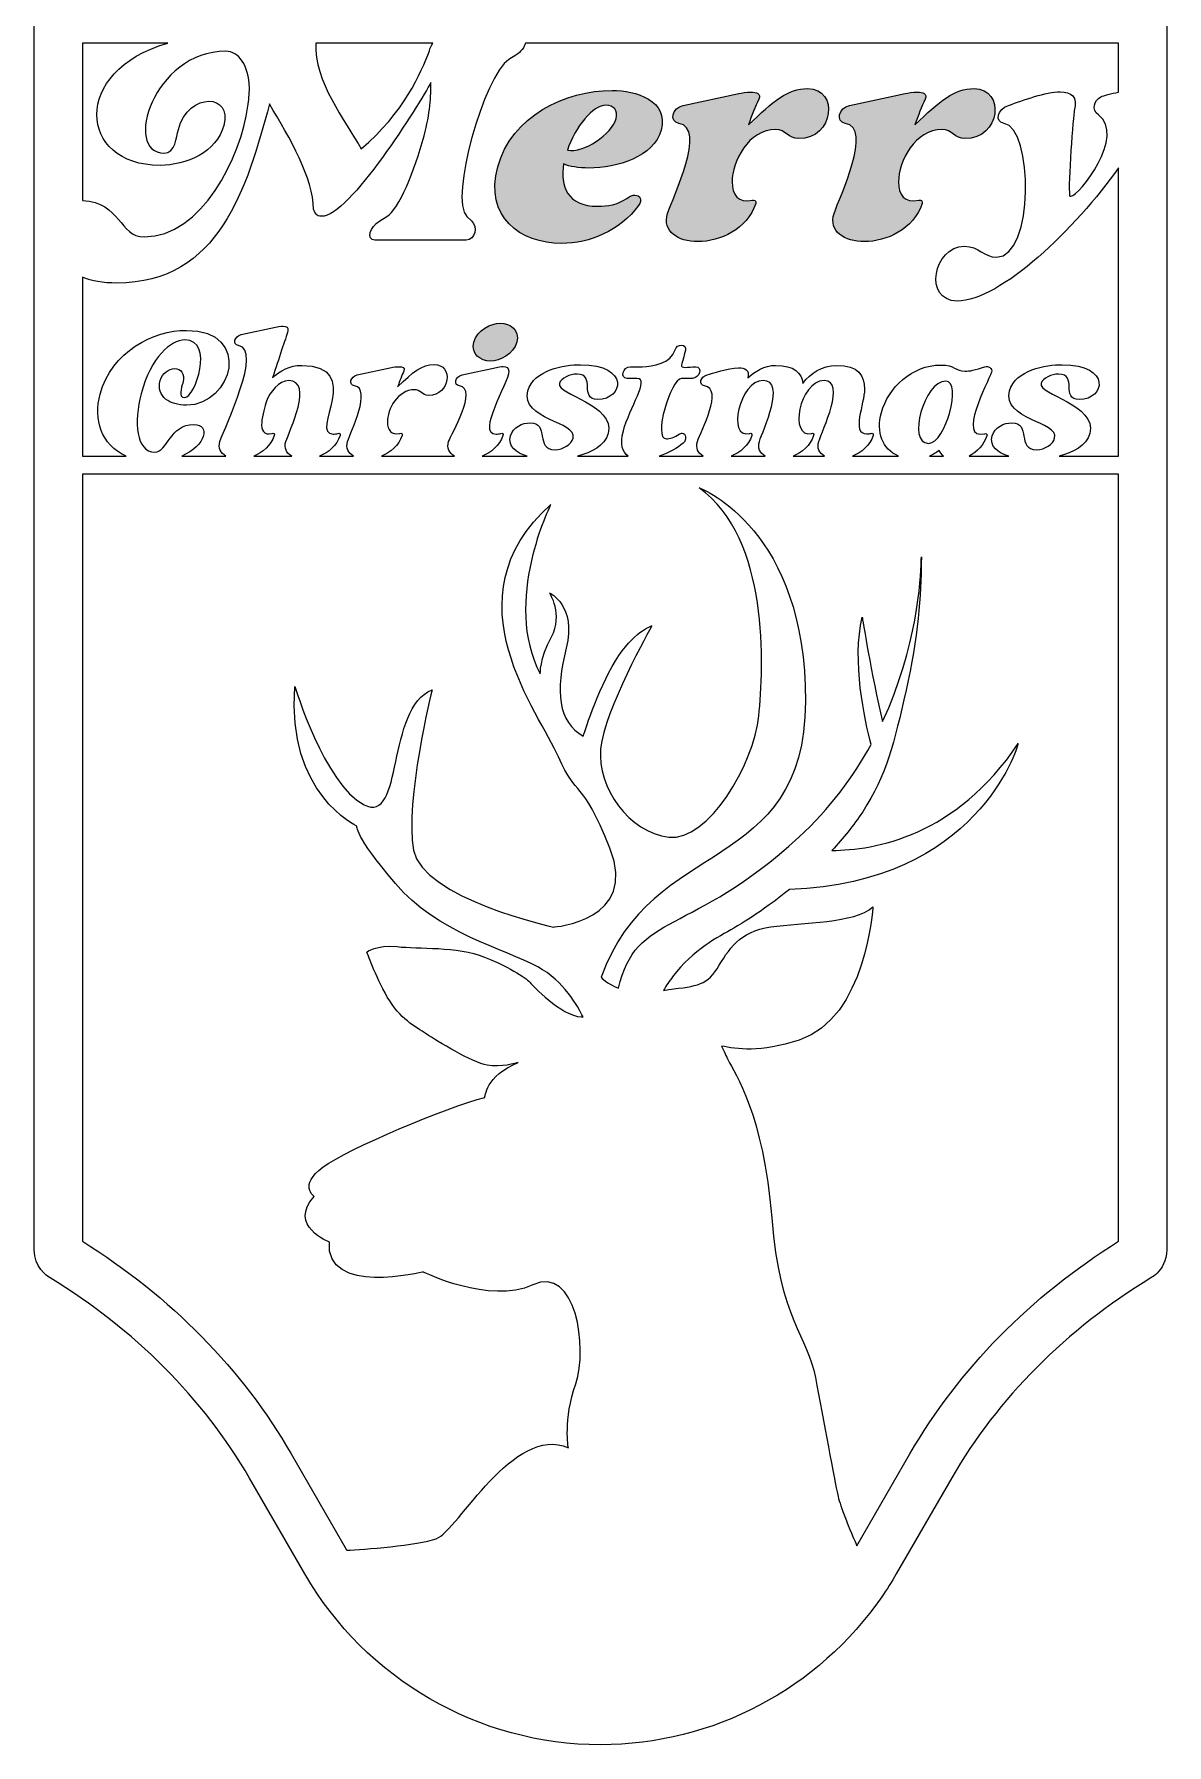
# Model space of a CAD drawing. Header units: centimetres. Extents: x 4.4 to 9.5, y -19.1 to -0.9.
# Drawn here: x 4.43 to 9.54, y -19.07 to -11.36 of the extents above; entities that cross this region are included whole.
import ezdxf

# ---------------------------------------------------------------- set-up
doc = ezdxf.new("R2010")
doc.units = ezdxf.units.CM
doc.header["$MEASUREMENT"] = 0
doc.layers.add('Layer 1', color=7, linetype='Continuous')

# ---------------------------------------------------------------- blocks, each defined once
blk = doc.blocks.new('block 2')
at = {"layer": 'Layer 1', "true_color": 0x71291b}
h = blk.add_hatch(color=26, dxfattribs=at)
h.dxf.hatch_style = 2
edge = h.paths.add_edge_path()
edge.add_spline(control_points=[(7.0372, -11.6101), (6.8275, -11.6101), (6.582, -11.7269), (6.521, -11.9552), (6.4599, -12.1808), (6.6232, -12.3002), (6.809, -12.3002), (6.935, -12.3002), (7.0731, -12.2445), (7.1567, -12.129), (7.1739, -12.1051), (7.1646, -12.0826), (7.1407, -12.0826), (7.1314, -12.0826), (7.1182, -12.0879), (7.1036, -12.0972), (7.0624, -12.1264), (7.0173, -12.133), (6.9722, -12.133), (6.8355, -12.133), (6.8023, -12.0427), (6.8183, -11.9419), (6.8461, -11.9538), (6.8859, -11.9605), (6.9324, -11.9605), (7.0598, -11.9605), (7.227, -11.91), (7.2588, -11.7893), (7.2947, -11.6566), (7.1447, -11.6101), (7.0372, -11.6101)], knot_values=[0, 0, 0, 0, 1, 1, 1, 2, 2, 2, 3, 3, 3, 4, 4, 4, 5, 5, 5, 6, 6, 6, 7, 7, 7, 8, 8, 8, 9, 9, 9, 10, 10, 10, 10], degree=3, periodic=1)
edge = h.paths.add_edge_path()
edge.add_spline(control_points=[(7.0558, -11.7375), (7.0372, -11.8065), (6.9072, -11.8954), (6.8355, -11.8795), (6.8713, -11.7747), (6.951, -11.6765), (7.0107, -11.6765), (7.0439, -11.6765), (7.0651, -11.703), (7.0558, -11.7375)], knot_values=[0, 0, 0, 0, 1, 1, 1, 2, 2, 2, 3, 3, 3, 3], degree=3, periodic=1)
h = blk.add_hatch(color=26, dxfattribs=at)
h.dxf.hatch_style = 2
edge = h.paths.add_edge_path()
edge.add_spline(control_points=[(7.9198, -11.6022), (7.8296, -11.6022), (7.7659, -11.6579), (7.6531, -11.7654), (7.6677, -11.7229), (7.6836, -11.6831), (7.6995, -11.6499), (7.7101, -11.6247), (7.6889, -11.6181), (7.6637, -11.6181), (7.6438, -11.6181), (7.6199, -11.6221), (7.6093, -11.6247), (7.6093, -11.6247), (7.3585, -11.6778), (7.3585, -11.6778), (7.3067, -11.6884), (7.2947, -11.7521), (7.3385, -11.7588), (7.4659, -11.7773), (7.312, -12.0919), (7.2881, -12.1648), (7.2629, -12.2471), (7.3346, -12.2922), (7.4248, -12.2922), (7.5243, -12.2922), (7.6464, -12.2378), (7.6862, -12.1197), (7.6889, -12.1091), (7.6809, -12.1025), (7.6703, -12.1051), (7.6066, -12.121), (7.5788, -12.0799), (7.5788, -12.0228), (7.5788, -11.9299), (7.6531, -11.7866), (7.7765, -11.7866), (7.8203, -11.7866), (7.8335, -11.8278), (7.8787, -11.8278), (8.0406, -11.8278), (8.0618, -11.6022), (7.9198, -11.6022)], knot_values=[0, 0, 0, 0, 1, 1, 1, 2, 2, 2, 3, 3, 3, 4, 4, 4, 5, 5, 5, 6, 6, 6, 7, 7, 7, 8, 8, 8, 9, 9, 9, 10, 10, 10, 11, 11, 11, 12, 12, 12, 13, 13, 13, 14, 14, 14, 14], degree=3, periodic=1)
h = blk.add_hatch(color=26, dxfattribs=at)
h.dxf.hatch_style = 2
edge = h.paths.add_edge_path()
edge.add_spline(control_points=[(8.4215, -12.1051), (8.3578, -12.121), (8.3299, -12.0799), (8.3299, -12.0228), (8.3299, -11.9299), (8.4043, -11.7866), (8.5277, -11.7866), (8.5715, -11.7866), (8.5847, -11.8278), (8.6299, -11.8278), (8.7918, -11.8278), (8.813, -11.6022), (8.671, -11.6022), (8.5808, -11.6022), (8.5171, -11.6579), (8.4043, -11.7654), (8.4189, -11.7229), (8.4348, -11.6831), (8.4507, -11.6499), (8.4613, -11.6247), (8.4401, -11.6181), (8.4149, -11.6181), (8.395, -11.6181), (8.3711, -11.6221), (8.3605, -11.6247), (8.3605, -11.6247), (8.1096, -11.6778), (8.1096, -11.6778), (8.0579, -11.6884), (8.0459, -11.7521), (8.0897, -11.7588), (8.2171, -11.7773), (8.0632, -12.0919), (8.0393, -12.1648), (8.0141, -12.2471), (8.0858, -12.2922), (8.176, -12.2922), (8.2755, -12.2922), (8.3976, -12.2378), (8.4374, -12.1197), (8.4401, -12.1091), (8.4321, -12.1025), (8.4215, -12.1051)], knot_values=[0, 0, 0, 0, 1, 1, 1, 2, 2, 2, 3, 3, 3, 4, 4, 4, 5, 5, 5, 6, 6, 6, 7, 7, 7, 8, 8, 8, 9, 9, 9, 10, 10, 10, 11, 11, 11, 12, 12, 12, 13, 13, 13, 14, 14, 14, 14], degree=3, periodic=1)
h = blk.add_hatch(color=26, dxfattribs=at)
h.dxf.hatch_style = 2
edge = h.paths.add_edge_path()
edge.add_spline(control_points=[(6.5331, -12.6606), (6.4905, -12.6606), (6.4282, -12.6901), (6.4134, -12.7458), (6.3987, -12.8016), (6.4446, -12.8311), (6.488, -12.8311), (6.5306, -12.8311), (6.5921, -12.8016), (6.6069, -12.7458), (6.6224, -12.6901), (6.5757, -12.6606), (6.5331, -12.6606)], knot_values=[0, 0, 0, 0, 1, 1, 1, 2, 2, 2, 3, 3, 3, 4, 4, 4, 4], degree=3, periodic=1)
h = blk.add_hatch(color=26, dxfattribs=at)
h.dxf.hatch_style = 2
edge = h.paths.add_edge_path()
edge.add_spline(control_points=[(8.433, -13.7339), (8.4332, -13.7212), (8.4331, -13.7144), (8.4331, -13.7144), (8.4331, -13.7208), (8.433, -13.7274), (8.433, -13.7339)], knot_values=[0, 0, 0, 0, 1, 1, 1, 2, 2, 2, 2], degree=3, periodic=1)
at = {"layer": 'Layer 1', "lineweight": 0}
for points, knots in [([(9.4687, -3.0471), (9.0875, -2.8153), (8.7766, -2.5031), (8.5695, -2.1444), (8.5695, -2.1444), (8.3198, -1.7121), (8.3198, -1.7121), (8.0453, -1.2368), (7.5339, -0.9417), (6.985, -0.9417), (6.4364, -0.9417), (5.9249, -1.2368), (5.6505, -1.7121), (5.6505, -1.7121), (5.4013, -2.1441), (5.4013, -2.1441), (5.194, -2.5028), (4.8831, -2.8151), (4.5016, -3.0469), (4.4915, -3.0531), (4.482, -3.0607), (4.4725, -3.0702), (4.4526, -3.0898), (4.429, -3.124), (4.429, -3.1751), (4.429, -3.1751), (4.429, -16.8399), (4.429, -16.8399), (4.429, -16.9176), (4.4842, -16.9573), (4.5013, -16.9674), (4.8825, -17.1991), (5.1937, -17.5114), (5.4007, -17.8701), (5.4007, -17.8701), (5.6111, -18.2345), (5.6111, -18.2345), (5.6111, -18.2345), (5.6505, -18.3027), (5.6505, -18.3027), (5.9249, -18.778), (6.4364, -19.0733), (6.9853, -19.0733), (7.4932, -19.0733), (7.9692, -18.8201), (8.2546, -18.4054), (8.2777, -18.3723), (8.2994, -18.338), (8.3198, -18.3027), (8.3198, -18.3027), (8.5701, -17.8693), (8.5701, -17.8693), (8.7771, -17.5108), (9.088, -17.1989), (9.4693, -16.9674), (9.4796, -16.9611), (9.4891, -16.9538), (9.4972, -16.9456), (9.5171, -16.9255), (9.541, -16.891), (9.541, -16.8399), (9.541, -16.8399), (9.541, -3.1751), (9.541, -3.1751), (9.541, -3.0971), (9.4858, -3.0574), (9.4687, -3.0471)], [0, 0, 0, 0, 1, 1, 1, 2, 2, 2, 3, 3, 3, 4, 4, 4, 5, 5, 5, 6, 6, 6, 7, 7, 7, 8, 8, 8, 9, 9, 9, 10, 10, 10, 11, 11, 11, 12, 12, 12, 13, 13, 13, 14, 14, 14, 15, 15, 15, 16, 16, 16, 17, 17, 17, 18, 18, 18, 19, 19, 19, 20, 20, 20, 21, 21, 21, 22, 22, 22, 22]), ([(5.0316, -11.3975), (4.5954, -11.5204), (4.6263, -11.9485), (4.9973, -11.9485), (5.1141, -11.9485), (5.2534, -11.8888), (5.2853, -11.768), (5.3052, -11.6964), (5.2667, -11.6592), (5.2176, -11.6592), (5.1672, -11.6592), (5.1021, -11.7004), (5.0796, -11.7866), (5.0703, -11.8211), (5.0663, -11.8928), (5.0159, -11.8928), (4.8275, -11.8928), (4.9655, -11.4336), (5.2946, -11.4336), (5.3503, -11.4336), (5.3981, -11.4973), (5.4008, -11.5982), (5.3994, -11.626), (5.3981, -11.6552), (5.3928, -11.6818), (5.3636, -11.91), (5.1844, -12.271), (4.9256, -12.271), (4.8117, -12.271), (4.821, -12.1147), (4.6464, -12.1072), (4.6464, -12.1072), (4.6464, -11.3975), (4.6464, -11.3975), (4.6464, -11.3975), (5.0316, -11.3975), (5.0316, -11.3975)], [0, 0, 0, 0, 1, 1, 1, 2, 2, 2, 3, 3, 3, 4, 4, 4, 5, 5, 5, 6, 6, 6, 7, 7, 7, 8, 8, 8, 9, 9, 9, 10, 10, 10, 11, 11, 11, 12, 12, 12, 12]), ([(8.9733, -12.9319), (8.9799, -12.9081), (9.0217, -12.8901), (9.0529, -12.8901), (9.1414, -12.8901), (9.0594, -13.0048), (9.1463, -13.0048), (9.2627, -13.0048), (9.2922, -12.8475), (9.0684, -12.8475), (8.9955, -12.8475), (8.857, -12.8712), (8.8316, -12.9655), (8.7963, -13.0966), (9.0553, -13.1032), (9.0348, -13.1794), (9.0283, -13.2048), (8.9906, -13.231), (8.9537, -13.231), (8.8619, -13.231), (8.9291, -13.1097), (8.8414, -13.1097), (8.8078, -13.1097), (8.7627, -13.1294), (8.7529, -13.1679), (8.7395, -13.2174), (8.7791, -13.245), (8.8279, -13.2596), (8.8279, -13.2596), (8.6484, -13.2596), (8.6484, -13.2596), (8.6839, -13.2411), (8.7157, -13.2088), (8.729, -13.1679), (8.7315, -13.1614), (8.7258, -13.1573), (8.72, -13.1589), (8.5905, -13.1892), (8.7339, -12.9286), (8.7495, -12.8819), (8.7561, -12.8639), (8.7331, -12.8524), (8.72, -12.8565), (8.6766, -12.8721), (8.6495, -12.877), (8.6307, -12.877), (8.5864, -12.877), (8.5848, -12.8491), (8.52, -12.8491), (8.393, -12.8491), (8.2824, -12.9516), (8.2529, -13.0638), (8.2291, -13.1505), (8.2568, -13.2294), (8.3301, -13.2596), (8.3301, -13.2596), (8.1223, -13.2596), (8.1223, -13.2596), (8.163, -13.2437), (8.2, -13.2133), (8.2159, -13.1663), (8.2175, -13.1597), (8.2126, -13.1556), (8.206, -13.1573), (8.1986, -13.1589), (8.1921, -13.1597), (8.1863, -13.1597), (8.1151, -13.1597), (8.1765, -13.0237), (8.1765, -12.9581), (8.1765, -12.8966), (8.1511, -12.8507), (8.0503, -12.8507), (7.9847, -12.8507), (7.9331, -12.8852), (7.8987, -12.9319), (7.8921, -12.8844), (7.861, -12.8507), (7.7749, -12.8507), (7.7266, -12.8507), (7.6815, -12.8778), (7.6503, -12.9065), (7.6577, -12.8721), (7.6372, -12.8614), (7.6077, -12.8614), (7.5602, -12.8614), (7.488, -12.8885), (7.4668, -12.8934), (7.4348, -12.8999), (7.4274, -12.9393), (7.4545, -12.9434), (7.5413, -12.9557), (7.4389, -13.145), (7.4225, -13.1942), (7.4131, -13.2247), (7.4256, -13.2467), (7.4489, -13.2596), (7.4489, -13.2596), (7.2504, -13.2596), (7.2504, -13.2596), (7.2927, -13.2457), (7.3332, -13.2238), (7.3585, -13.2015), (7.3757, -13.186), (7.3708, -13.1565), (7.3536, -13.1565), (7.3495, -13.1565), (7.3446, -13.1581), (7.3397, -13.1614), (7.3208, -13.1745), (7.2946, -13.1827), (7.2823, -13.1827), (7.2192, -13.1827), (7.3028, -12.9098), (7.3503, -12.9098), (7.3503, -12.9098), (7.3995, -12.9098), (7.3995, -12.9098), (7.4323, -12.9098), (7.4479, -12.8565), (7.4134, -12.8565), (7.3995, -12.8565), (7.3807, -12.8598), (7.3675, -12.8598), (7.3561, -12.8598), (7.3487, -12.8573), (7.3503, -12.8499), (7.3552, -12.8327), (7.361, -12.8114), (7.3684, -12.7827), (7.3724, -12.7672), (7.3626, -12.7589), (7.3503, -12.7589), (7.3388, -12.7589), (7.3257, -12.7663), (7.3216, -12.7811), (7.3036, -12.8409), (7.2208, -12.8565), (7.1725, -12.8565), (7.1725, -12.8565), (7.12, -12.8565), (7.12, -12.8565), (7.0856, -12.8565), (7.0725, -12.9098), (7.1053, -12.9098), (7.1053, -12.9098), (7.1495, -12.9098), (7.1495, -12.9098), (7.2085, -12.9098), (7.1159, -13.0409), (7.0881, -13.1466), (7.072, -13.2067), (7.0838, -13.2418), (7.1103, -13.2596), (7.1103, -13.2596), (6.8817, -13.2596), (6.8817, -13.2596), (6.9437, -13.244), (7.0043, -13.2137), (7.0191, -13.1581), (7.0544, -13.027), (6.7856, -12.9827), (6.7995, -12.9319), (6.8061, -12.9081), (6.8478, -12.8901), (6.879, -12.8901), (6.9675, -12.8901), (6.8856, -13.0048), (6.9724, -13.0048), (7.0888, -13.0048), (7.1183, -12.8475), (6.8946, -12.8475), (6.8216, -12.8475), (6.6831, -12.8712), (6.6577, -12.9655), (6.6225, -13.0966), (6.8815, -13.1032), (6.861, -13.1794), (6.8544, -13.2048), (6.8167, -13.231), (6.7798, -13.231), (6.688, -13.231), (6.7552, -13.1097), (6.6675, -13.1097), (6.6339, -13.1097), (6.5889, -13.1294), (6.579, -13.1679), (6.5656, -13.2174), (6.6052, -13.245), (6.6541, -13.2596), (6.6541, -13.2596), (6.4516, -13.2596), (6.4516, -13.2596), (6.4921, -13.2437), (6.5287, -13.2133), (6.5446, -13.1663), (6.547, -13.1597), (6.5421, -13.1556), (6.5356, -13.1573), (6.5274, -13.1597), (6.52, -13.1606), (6.5142, -13.1606), (6.4208, -13.1606), (6.5708, -12.9327), (6.5708, -12.8762), (6.5708, -12.8598), (6.5593, -12.8557), (6.5462, -12.8557), (6.5347, -12.8557), (6.5224, -12.8589), (6.5151, -12.8606), (6.5151, -12.8606), (6.3602, -12.8934), (6.3602, -12.8934), (6.3282, -12.8999), (6.3208, -12.9393), (6.3479, -12.9434), (6.4347, -12.9557), (6.311, -13.1606), (6.2995, -13.1942), (6.2897, -13.2247), (6.3022, -13.2467), (6.3257, -13.2596), (6.3257, -13.2596), (5.9961, -13.2596), (5.9961, -13.2596), (6.0368, -13.2437), (6.0738, -13.2133), (6.0896, -13.1663), (6.0913, -13.1597), (6.0863, -13.1556), (6.0798, -13.1573), (6.0404, -13.1671), (6.0232, -13.1417), (6.0232, -13.1065), (6.0232, -13.0491), (6.0691, -12.9606), (6.1454, -12.9606), (6.1724, -12.9606), (6.1806, -12.986), (6.2085, -12.986), (6.3085, -12.986), (6.3216, -12.8466), (6.2339, -12.8466), (6.1781, -12.8466), (6.1388, -12.8811), (6.0691, -12.9475), (6.0782, -12.9212), (6.088, -12.8966), (6.0978, -12.8762), (6.1044, -12.8606), (6.0913, -12.8565), (6.0757, -12.8565), (6.0634, -12.8565), (6.0487, -12.8589), (6.0421, -12.8606), (6.0421, -12.8606), (5.8872, -12.8934), (5.8872, -12.8934), (5.8552, -12.8999), (5.8478, -12.9393), (5.8749, -12.9434), (5.9536, -12.9548), (5.8585, -13.1491), (5.8437, -13.1942), (5.8344, -13.2247), (5.8469, -13.2467), (5.8702, -13.2596), (5.8702, -13.2596), (5.7171, -13.2596), (5.7171, -13.2596), (5.7576, -13.2437), (5.7942, -13.2133), (5.8101, -13.1663), (5.8125, -13.1597), (5.8068, -13.1556), (5.8011, -13.1573), (5.7921, -13.1597), (5.7839, -13.1606), (5.7781, -13.1606), (5.6683, -13.1606), (5.9232, -12.8507), (5.6363, -12.8507), (5.5822, -12.8507), (5.538, -12.8737), (5.5052, -12.9073), (5.5322, -12.818), (5.5634, -12.7352), (5.574, -12.6934), (5.5781, -12.6778), (5.5667, -12.6737), (5.5519, -12.6737), (5.5404, -12.6737), (5.5265, -12.6762), (5.5183, -12.6778), (5.5183, -12.6778), (5.3634, -12.7114), (5.3634, -12.7114), (5.3331, -12.718), (5.3216, -12.7565), (5.3511, -12.7614), (5.4617, -12.777), (5.2905, -13.1237), (5.2675, -13.1942), (5.2582, -13.2247), (5.2706, -13.2467), (5.2939, -13.2596), (5.2939, -13.2596), (5.0958, -13.2596), (5.0958, -13.2596), (5.2034, -13.2137), (5.2275, -13.1171), (5.1494, -13.1171), (5.0404, -13.1171), (5.0314, -13.2417), (4.974, -13.2417), (4.888, -13.2417), (4.8781, -13.1056), (4.9117, -12.9786), (4.9568, -12.8122), (5.0445, -12.736), (5.1084, -12.736), (5.2445, -12.736), (5.156, -12.9958), (5.1084, -12.9958), (5.0765, -12.9958), (5.0945, -12.9516), (5.0994, -12.9302), (5.1117, -12.8852), (5.0896, -12.8655), (5.0634, -12.8655), (5.0371, -12.8655), (5.0068, -12.8844), (4.9978, -12.9188), (4.9781, -12.9934), (5.0437, -13.0302), (5.1158, -13.0302), (5.3248, -13.0302), (5.4158, -12.6926), (5.1167, -12.6926), (4.9675, -12.6926), (4.7781, -12.7876), (4.7265, -12.9811), (4.6964, -13.0933), (4.7304, -13.2106), (4.8441, -13.2596), (4.8441, -13.2596), (4.6464, -13.2596), (4.6464, -13.2596), (4.6464, -13.2596), (4.6464, -12.4531), (4.6464, -12.4531), (4.6883, -12.4695), (4.7398, -12.4794), (4.8022, -12.4794), (5.2654, -12.4794), (5.3888, -12.0494), (5.491, -11.6712), (5.5826, -11.8251), (5.69, -12.0082), (5.69, -12.1463), (5.6967, -12.1662), (5.702, -12.1768), (5.7259, -12.1781), (5.848, -12.1861), (6.1718, -11.6645), (6.2196, -11.5743), (6.2209, -11.634), (6.2156, -11.715), (6.189, -11.8145), (6.1452, -11.9777), (6.0749, -12.1449), (6.0205, -12.1794), (6.0205, -12.1794), (5.9887, -12.1993), (5.9887, -12.1993), (5.9435, -12.2272), (5.9276, -12.283), (5.9661, -12.2856), (5.9661, -12.2856), (6.3788, -12.2856), (6.3788, -12.2856), (6.4186, -12.283), (6.4332, -12.2272), (6.4027, -12.1993), (6.4027, -12.1993), (6.3815, -12.1794), (6.3815, -12.1794), (6.3005, -12.1011), (6.4611, -11.5411), (6.5712, -11.4708), (6.5712, -11.4708), (6.6031, -11.4509), (6.6031, -11.4509), (6.6264, -11.4362), (6.6417, -11.4152), (6.6463, -11.3975), (6.6463, -11.3975), (9.3236, -11.3975), (9.3236, -11.3975), (9.3236, -11.3975), (9.3236, -11.6185), (9.3236, -11.6185), (9.2885, -11.6241), (9.257, -11.6327), (9.243, -11.6393), (9.2125, -11.6552), (9.2006, -11.6977), (9.2324, -11.7203), (9.3585, -11.8118), (9.1435, -12.0879), (9.1077, -12.0879), (9.105, -12.0879), (9.1024, -12.0865), (9.1024, -12.0826), (9.0944, -12.0388), (9.1196, -11.7176), (9.1236, -11.7017), (9.1408, -11.638), (9.1103, -11.6168), (9.0599, -11.6168), (8.9949, -11.6168), (8.894, -11.6539), (8.8263, -11.6778), (8.7759, -11.6951), (8.7626, -11.7521), (8.8064, -11.7588), (8.9365, -11.7773), (8.9458, -12.3626), (8.7719, -12.3626), (8.7175, -12.3626), (8.6923, -12.3135), (8.6286, -12.3135), (8.4853, -12.3135), (8.4428, -12.5603), (8.5941, -12.5603), (8.7922, -12.5603), (9.1301, -12.2325), (9.3236, -11.9589), (9.3236, -11.9589), (9.3236, -13.2596), (9.3236, -13.2596), (9.3236, -13.2596), (9.0555, -13.2596), (9.0555, -13.2596), (9.1175, -13.244), (9.1781, -13.2137), (9.193, -13.1581), (9.2282, -13.027), (8.9594, -12.9827), (8.9733, -12.9319)], [0, 0, 0, 0, 1, 1, 1, 2, 2, 2, 3, 3, 3, 4, 4, 4, 5, 5, 5, 6, 6, 6, 7, 7, 7, 8, 8, 8, 9, 9, 9, 10, 10, 10, 11, 11, 11, 12, 12, 12, 13, 13, 13, 14, 14, 14, 15, 15, 15, 16, 16, 16, 17, 17, 17, 18, 18, 18, 19, 19, 19, 20, 20, 20, 21, 21, 21, 22, 22, 22, 23, 23, 23, 24, 24, 24, 25, 25, 25, 26, 26, 26, 27, 27, 27, 28, 28, 28, 29, 29, 29, 30, 30, 30, 31, 31, 31, 32, 32, 32, 33, 33, 33, 34, 34, 34, 35, 35, 35, 36, 36, 36, 37, 37, 37, 38, 38, 38, 39, 39, 39, 40, 40, 40, 41, 41, 41, 42, 42, 42, 43, 43, 43, 44, 44, 44, 45, 45, 45, 46, 46, 46, 47, 47, 47, 48, 48, 48, 49, 49, 49, 50, 50, 50, 51, 51, 51, 52, 52, 52, 53, 53, 53, 54, 54, 54, 55, 55, 55, 56, 56, 56, 57, 57, 57, 58, 58, 58, 59, 59, 59, 60, 60, 60, 61, 61, 61, 62, 62, 62, 63, 63, 63, 64, 64, 64, 65, 65, 65, 66, 66, 66, 67, 67, 67, 68, 68, 68, 69, 69, 69, 70, 70, 70, 71, 71, 71, 72, 72, 72, 73, 73, 73, 74, 74, 74, 75, 75, 75, 76, 76, 76, 77, 77, 77, 78, 78, 78, 79, 79, 79, 80, 80, 80, 81, 81, 81, 82, 82, 82, 83, 83, 83, 84, 84, 84, 85, 85, 85, 86, 86, 86, 87, 87, 87, 88, 88, 88, 89, 89, 89, 90, 90, 90, 91, 91, 91, 92, 92, 92, 93, 93, 93, 94, 94, 94, 95, 95, 95, 96, 96, 96, 97, 97, 97, 98, 98, 98, 99, 99, 99, 100, 100, 100, 101, 101, 101, 102, 102, 102, 103, 103, 103, 104, 104, 104, 105, 105, 105, 106, 106, 106, 107, 107, 107, 108, 108, 108, 109, 109, 109, 110, 110, 110, 111, 111, 111, 112, 112, 112, 113, 113, 113, 114, 114, 114, 115, 115, 115, 116, 116, 116, 117, 117, 117, 118, 118, 118, 119, 119, 119, 120, 120, 120, 121, 121, 121, 122, 122, 122, 123, 123, 123, 124, 124, 124, 125, 125, 125, 126, 126, 126, 127, 127, 127, 128, 128, 128, 129, 129, 129, 130, 130, 130, 131, 131, 131, 132, 132, 132, 133, 133, 133, 134, 134, 134, 135, 135, 135, 136, 136, 136, 137, 137, 137, 138, 138, 138, 139, 139, 139, 140, 140, 140, 141, 141, 141, 142, 142, 142, 143, 143, 143, 144, 144, 144, 145, 145, 145, 146, 146, 146, 147, 147, 147, 148, 148, 148, 149, 149, 149, 150, 150, 150, 150]), ([(6.2288, -11.3975), (6.221, -11.4076), (6.2152, -11.4194), (6.2129, -11.4323), (6.1758, -11.5292), (6.0975, -11.711), (5.905, -11.8742), (5.8328, -11.7464), (5.6906, -11.5672), (5.7, -11.3975), (5.7, -11.3975), (6.2288, -11.3975), (6.2288, -11.3975)], [0, 0, 0, 0, 1, 1, 1, 2, 2, 2, 3, 3, 3, 4, 4, 4, 4]), ([(7.0372, -11.6101), (6.8275, -11.6101), (6.582, -11.7269), (6.521, -11.9552), (6.4599, -12.1808), (6.6232, -12.3002), (6.809, -12.3002), (6.935, -12.3002), (7.0731, -12.2445), (7.1567, -12.129), (7.1739, -12.1051), (7.1646, -12.0826), (7.1407, -12.0826), (7.1314, -12.0826), (7.1182, -12.0879), (7.1036, -12.0972), (7.0624, -12.1264), (7.0173, -12.133), (6.9722, -12.133), (6.8355, -12.133), (6.8023, -12.0427), (6.8183, -11.9419), (6.8461, -11.9538), (6.8859, -11.9605), (6.9324, -11.9605), (7.0598, -11.9605), (7.227, -11.91), (7.2588, -11.7893), (7.2947, -11.6566), (7.1447, -11.6101), (7.0372, -11.6101)], [0, 0, 0, 0, 1, 1, 1, 2, 2, 2, 3, 3, 3, 4, 4, 4, 5, 5, 5, 6, 6, 6, 7, 7, 7, 8, 8, 8, 9, 9, 9, 10, 10, 10, 10]), ([(7.9198, -11.6022), (7.8296, -11.6022), (7.7659, -11.6579), (7.6531, -11.7654), (7.6677, -11.7229), (7.6836, -11.6831), (7.6995, -11.6499), (7.7101, -11.6247), (7.6889, -11.6181), (7.6637, -11.6181), (7.6438, -11.6181), (7.6199, -11.6221), (7.6093, -11.6247), (7.6093, -11.6247), (7.3585, -11.6778), (7.3585, -11.6778), (7.3067, -11.6884), (7.2947, -11.7521), (7.3385, -11.7588), (7.4659, -11.7773), (7.312, -12.0919), (7.2881, -12.1648), (7.2629, -12.2471), (7.3346, -12.2922), (7.4248, -12.2922), (7.5243, -12.2922), (7.6464, -12.2378), (7.6862, -12.1197), (7.6889, -12.1091), (7.6809, -12.1025), (7.6703, -12.1051), (7.6066, -12.121), (7.5788, -12.0799), (7.5788, -12.0228), (7.5788, -11.9299), (7.6531, -11.7866), (7.7765, -11.7866), (7.8203, -11.7866), (7.8335, -11.8278), (7.8787, -11.8278), (8.0406, -11.8278), (8.0618, -11.6022), (7.9198, -11.6022)], [0, 0, 0, 0, 1, 1, 1, 2, 2, 2, 3, 3, 3, 4, 4, 4, 5, 5, 5, 6, 6, 6, 7, 7, 7, 8, 8, 8, 9, 9, 9, 10, 10, 10, 11, 11, 11, 12, 12, 12, 13, 13, 13, 14, 14, 14, 14]), ([(8.4215, -12.1051), (8.3578, -12.121), (8.3299, -12.0799), (8.3299, -12.0228), (8.3299, -11.9299), (8.4043, -11.7866), (8.5277, -11.7866), (8.5715, -11.7866), (8.5847, -11.8278), (8.6299, -11.8278), (8.7918, -11.8278), (8.813, -11.6022), (8.671, -11.6022), (8.5808, -11.6022), (8.5171, -11.6579), (8.4043, -11.7654), (8.4189, -11.7229), (8.4348, -11.6831), (8.4507, -11.6499), (8.4613, -11.6247), (8.4401, -11.6181), (8.4149, -11.6181), (8.395, -11.6181), (8.3711, -11.6221), (8.3605, -11.6247), (8.3605, -11.6247), (8.1096, -11.6778), (8.1096, -11.6778), (8.0579, -11.6884), (8.0459, -11.7521), (8.0897, -11.7588), (8.2171, -11.7773), (8.0632, -12.0919), (8.0393, -12.1648), (8.0141, -12.2471), (8.0858, -12.2922), (8.176, -12.2922), (8.2755, -12.2922), (8.3976, -12.2378), (8.4374, -12.1197), (8.4401, -12.1091), (8.4321, -12.1025), (8.4215, -12.1051)], [0, 0, 0, 0, 1, 1, 1, 2, 2, 2, 3, 3, 3, 4, 4, 4, 5, 5, 5, 6, 6, 6, 7, 7, 7, 8, 8, 8, 9, 9, 9, 10, 10, 10, 11, 11, 11, 12, 12, 12, 13, 13, 13, 14, 14, 14, 14]), ([(7.0558, -11.7375), (7.0372, -11.8065), (6.9072, -11.8954), (6.8355, -11.8795), (6.8713, -11.7747), (6.951, -11.6765), (7.0107, -11.6765), (7.0439, -11.6765), (7.0651, -11.703), (7.0558, -11.7375)], [0, 0, 0, 0, 1, 1, 1, 2, 2, 2, 3, 3, 3, 3]), ([(6.5331, -12.6606), (6.4905, -12.6606), (6.4282, -12.6901), (6.4134, -12.7458), (6.3987, -12.8016), (6.4446, -12.8311), (6.488, -12.8311), (6.5306, -12.8311), (6.5921, -12.8016), (6.6069, -12.7458), (6.6224, -12.6901), (6.5757, -12.6606), (6.5331, -12.6606)], [0, 0, 0, 0, 1, 1, 1, 2, 2, 2, 3, 3, 3, 4, 4, 4, 4]), ([(5.5912, -13.2596), (5.5912, -13.2596), (5.4198, -13.2596), (5.4198, -13.2596), (5.4605, -13.2437), (5.4973, -13.2133), (5.5126, -13.1663), (5.515, -13.1597), (5.5101, -13.1556), (5.5036, -13.1573), (5.4216, -13.1778), (5.4667, -13.0557), (5.4773, -13.0122), (5.4921, -12.9712), (5.5331, -12.9196), (5.5781, -12.9196), (5.6912, -12.9196), (5.5806, -13.1474), (5.565, -13.1942), (5.5552, -13.2247), (5.5677, -13.2467), (5.5912, -13.2596)], [0, 0, 0, 0, 1, 1, 1, 2, 2, 2, 3, 3, 3, 4, 4, 4, 5, 5, 5, 6, 6, 6, 7, 7, 7, 7]), ([(7.7284, -13.2596), (7.7284, -13.2596), (7.5748, -13.2596), (7.5748, -13.2596), (7.6155, -13.2437), (7.6525, -13.2133), (7.6684, -13.1663), (7.67, -13.1597), (7.6651, -13.1556), (7.6585, -13.1573), (7.552, -13.1843), (7.6143, -12.9188), (7.7192, -12.9188), (7.8241, -12.9188), (7.7192, -13.1433), (7.702, -13.1942), (7.6926, -13.2247), (7.7051, -13.2467), (7.7284, -13.2596)], [0, 0, 0, 0, 1, 1, 1, 2, 2, 2, 3, 3, 3, 4, 4, 4, 5, 5, 5, 6, 6, 6, 6]), ([(7.9964, -13.2596), (7.9964, -13.2596), (7.8543, -13.2596), (7.8543, -13.2596), (7.8949, -13.2437), (7.9317, -13.2133), (7.947, -13.1663), (7.9495, -13.1597), (7.9446, -13.1556), (7.938, -13.1573), (7.8347, -13.1835), (7.8806, -12.9196), (7.9946, -12.9196), (8.0945, -12.9196), (7.9872, -13.1433), (7.97, -13.1942), (7.9606, -13.2247), (7.9731, -13.2467), (7.9964, -13.2596)], [0, 0, 0, 0, 1, 1, 1, 2, 2, 2, 3, 3, 3, 4, 4, 4, 5, 5, 5, 6, 6, 6, 6]), ([(8.4651, -13.2024), (8.3676, -13.2024), (8.4454, -12.9212), (8.5438, -12.9212), (8.6159, -12.9212), (8.5454, -13.2024), (8.4651, -13.2024)], [0, 0, 0, 0, 1, 1, 1, 2, 2, 2, 2]), ([(8.5332, -13.2596), (8.5332, -13.2596), (8.4703, -13.2596), (8.4703, -13.2596), (8.4863, -13.2531), (8.5008, -13.2448), (8.5135, -13.2343), (8.5183, -13.2451), (8.5253, -13.253), (8.5332, -13.2596)], [0, 0, 0, 0, 1, 1, 1, 2, 2, 2, 3, 3, 3, 3]), ([(8.3818, -17.7606), (8.3818, -17.7606), (8.1421, -18.1755), (8.1421, -18.1755), (8.0967, -18.0725), (8.0635, -17.9834), (8.0557, -17.9464), (8.0429, -17.8842), (7.9894, -17.6054), (7.9548, -17.4168), (7.9206, -17.2279), (7.794, -17.1595), (7.7576, -16.6962), (7.7211, -16.2331), (7.5904, -16.0388), (7.5614, -15.9853), (7.5524, -15.9687), (7.5445, -15.9467), (7.5307, -15.9214), (7.6002, -15.9353), (7.704, -15.9521), (7.882, -15.8942), (8.1845, -15.7956), (8.2144, -15.2937), (8.2144, -15.2937), (8.1328, -15.3687), (7.897, -15.3624), (7.7535, -15.3839), (7.6097, -15.4054), (7.5646, -15.4845), (7.5111, -15.5725), (7.4616, -15.6535), (7.4051, -15.6508), (7.2692, -15.6701), (7.2815, -15.6497), (7.2951, -15.6293), (7.3105, -15.6089), (7.4046, -15.4853), (7.5144, -15.4304), (7.5872, -15.3891), (7.5997, -15.382), (7.7089, -15.319), (7.8385, -15.2146), (8.6869, -15.1855), (8.8652, -14.5758), (8.8703, -14.5567), (8.5899, -14.9758), (8.2209, -15.038), (8.0296, -15.0388), (8.0796, -14.9853), (8.1274, -14.9268), (8.1684, -14.8643), (8.276, -14.701), (8.31, -14.5527), (8.3644, -14.3152), (8.4176, -14.0825), (8.4315, -13.8812), (8.4328, -13.7339), (8.4312, -13.813), (8.4141, -14.1219), (8.2584, -14.4575), (8.2078, -14.2499), (8.1663, -13.9866), (8.1663, -13.9866), (8.119, -14.1825), (8.1771, -14.4494), (8.2062, -14.5611), (8.1277, -14.7046), (8.022, -14.8494), (7.8798, -14.9796), (7.3913, -15.4274), (7.1423, -15.3165), (7.0668, -15.6605), (7.0141, -15.6402), (6.9877, -15.6111), (6.9877, -15.6111), (7.2152, -14.972), (7.9057, -15.1521), (7.91, -14.3673), (7.9141, -13.5948), (7.4445, -13.4081), (7.4298, -13.4026), (7.7513, -13.6342), (7.7211, -14.213), (7.6997, -14.4317), (7.6782, -14.6505), (7.4714, -14.9999), (7.2929, -14.979), (7.1143, -14.9581), (6.9695, -14.7554), (6.9855, -14.5801), (7.0016, -14.4075), (7.2105, -14.0369), (7.2171, -14.0255), (7.2114, -14.0271), (7.1336, -14.0529), (7.0532, -14.1828), (6.9695, -14.3181), (6.9073, -14.5228), (6.9073, -14.5228), (6.7926, -14.4616), (6.782, -14.3181), (6.8301, -14.126), (6.8785, -13.9342), (6.7551, -13.8774), (6.7551, -13.8774), (6.7551, -13.8774), (6.8184, -13.9749), (6.7638, -14.0757), (6.7089, -14.1766), (6.7133, -14.2429), (6.7133, -14.2429), (6.5396, -13.9149), (6.7605, -13.4785), (6.7605, -13.4785), (6.2877, -13.8999), (6.7122, -14.4241), (6.7959, -14.6171), (6.8796, -14.8103), (6.8956, -14.7008), (7.0274, -15.029), (7.1595, -15.357), (6.7733, -15.3845), (6.7733, -15.3845), (6.7733, -15.3845), (6.1831, -15.2557), (6.1412, -15.0369), (6.0994, -14.8181), (6.2249, -14.3149), (6.2249, -14.3149), (6.0176, -14.3937), (6.0978, -14.926), (5.9179, -14.8328), (5.7377, -14.7393), (5.6056, -14.2988), (5.6056, -14.2988), (5.5671, -14.7845), (5.8855, -14.9293), (5.8855, -14.9293), (5.8855, -14.9293), (5.8706, -14.9657), (6.0592, -15.1885), (6.248, -15.4116), (6.5513, -15.4826), (6.7027, -15.5643), (6.8184, -15.6274), (6.8826, -15.7407), (6.9062, -15.7902), (6.9037, -15.7904), (6.9013, -15.7904), (6.8989, -15.7902), (6.8057, -15.7836), (6.6758, -15.6475), (6.6673, -15.6347), (6.6586, -15.622), (6.5847, -15.5692), (6.4614, -15.5201), (6.338, -15.4706), (6.1611, -15.4836), (6.0668, -15.4728), (5.9725, -15.4622), (5.9306, -15.4975), (5.9306, -15.4975), (5.9306, -15.4975), (5.9671, -15.6016), (6.0228, -15.7002), (6.0785, -15.7989), (6.1505, -15.8342), (6.1986, -15.8663), (6.247, -15.8983), (6.4067, -15.9961), (6.473, -16.0078), (6.5358, -16.0187), (6.6054, -15.9983), (6.6133, -15.9959), (6.4662, -16.0554), (6.463, -16.1532), (6.463, -16.1532), (6.291, -16.1964), (5.8469, -16.3831), (5.7334, -16.4668), (5.6198, -16.5502), (5.6926, -16.5997), (5.6926, -16.5997), (5.5725, -16.7326), (5.7613, -16.8054), (5.7613, -16.8054), (5.7399, -17.05), (6.1858, -16.9407), (6.1858, -16.9407), (6.1858, -16.9407), (6.4839, -17.0885), (6.679, -16.9986), (6.8741, -16.9084), (6.9293, -17.282), (6.873, -17.4445), (6.8168, -17.607), (6.8399, -17.7339), (6.8399, -17.7339), (6.5932, -17.6247), (6.3423, -18.107), (6.2437, -18.1437), (6.16, -18.1747), (5.913, -18.1915), (5.8399, -18.1959), (5.8396, -18.1954), (5.8391, -18.1945), (5.8388, -18.194), (5.8388, -18.194), (5.5891, -17.7614), (5.5891, -17.7614), (5.3698, -17.3812), (5.0442, -17.0502), (4.6464, -16.8016), (4.6464, -16.8016), (4.6464, -13.3411), (4.6464, -13.3411), (4.6464, -13.3411), (9.3236, -13.3411), (9.3236, -13.3411), (9.3236, -13.3411), (9.3236, -16.8019), (9.3236, -16.8019), (8.926, -17.05), (8.601, -17.3809), (8.3818, -17.7606)], [0, 0, 0, 0, 1, 1, 1, 2, 2, 2, 3, 3, 3, 4, 4, 4, 5, 5, 5, 6, 6, 6, 7, 7, 7, 8, 8, 8, 9, 9, 9, 10, 10, 10, 11, 11, 11, 12, 12, 12, 13, 13, 13, 14, 14, 14, 15, 15, 15, 16, 16, 16, 17, 17, 17, 18, 18, 18, 19, 19, 19, 20, 20, 20, 21, 21, 21, 22, 22, 22, 23, 23, 23, 24, 24, 24, 25, 25, 25, 26, 26, 26, 27, 27, 27, 28, 28, 28, 29, 29, 29, 30, 30, 30, 31, 31, 31, 32, 32, 32, 33, 33, 33, 34, 34, 34, 35, 35, 35, 36, 36, 36, 37, 37, 37, 38, 38, 38, 39, 39, 39, 40, 40, 40, 41, 41, 41, 42, 42, 42, 43, 43, 43, 44, 44, 44, 45, 45, 45, 46, 46, 46, 47, 47, 47, 48, 48, 48, 49, 49, 49, 50, 50, 50, 51, 51, 51, 52, 52, 52, 53, 53, 53, 54, 54, 54, 55, 55, 55, 56, 56, 56, 57, 57, 57, 58, 58, 58, 59, 59, 59, 60, 60, 60, 61, 61, 61, 62, 62, 62, 63, 63, 63, 64, 64, 64, 65, 65, 65, 66, 66, 66, 67, 67, 67, 68, 68, 68, 69, 69, 69, 70, 70, 70, 71, 71, 71, 72, 72, 72, 73, 73, 73, 74, 74, 74, 75, 75, 75, 75]), ([(8.433, -13.7339), (8.4332, -13.7212), (8.4331, -13.7144), (8.4331, -13.7144), (8.4331, -13.7208), (8.433, -13.7274), (8.433, -13.7339)], [0, 0, 0, 0, 1, 1, 1, 2, 2, 2, 2])]:
    blk.add_open_spline(points, degree=3, knots=knots, dxfattribs=at)

msp = doc.modelspace()

# ---------------------------------------------------------------- block references
at = {"layer": 'Layer 1'}
msp.add_blockref('block 2', (0, 0), dxfattribs=at)

doc.saveas('drawing.dxf')
